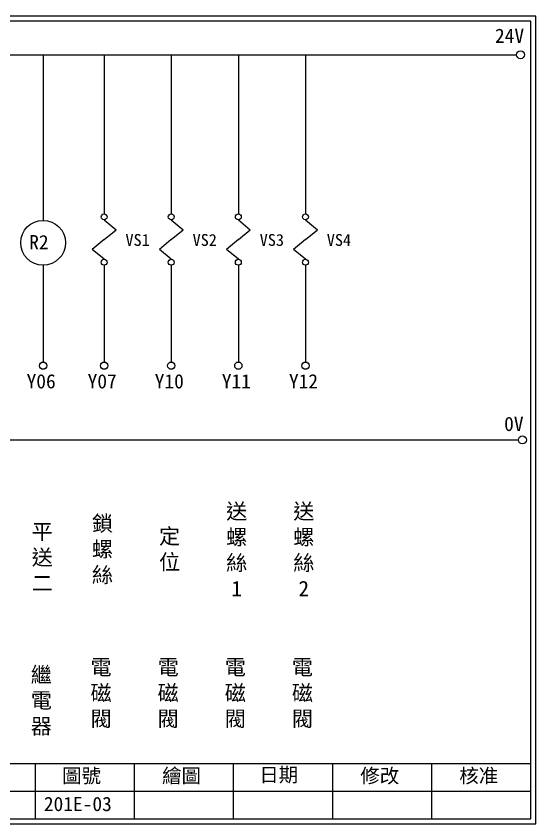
# Model space of a CAD drawing. Extents: x 926 to 1213, y 3 to 207.
# Drawn here: x 1081.6 to 1212.7, y 3 to 207 of the extents above; entities that cross this region are included whole.
import ezdxf

# ---------------------------------------------------------------- set-up
doc = ezdxf.new("R2010")
doc.units = 0
doc.layers.get('0').update_dxf_attribs({"linetype": 'CONTINUOUS'})
doc.layers.add('圖框層', color=7, linetype='CONTINUOUS')
doc.layers.add('標尺寸層', color=3, linetype='CONTINUOUS')
doc.styles.add('CNS', font='romanc.shx', dxfattribs={"bigfont": 'chineset.shx'})
doc.styles.add('STSL', font='kaiu.ttf')

msp = doc.modelspace()

# ---------------------------------------------------------------- linework, layer by layer
for centre in [(1208.88, 197.22), (1209.36, 99.96)]:
    msp.add_circle(centre, 1)
at = {"layer": '圖框層', "color": 7}
for p, q in [((1212.74, 206.97), (925.74, 206.97)), ((1212.74, 3), (1212.74, 206.97)), ((1211.49, 205.72), (926.99, 205.72)), ((1211.49, 4.25), (1211.49, 205.72)), ((926.99, 18.25), (1211.49, 18.25)), ((1086.49, 4.25), (1086.49, 18.25)), ((1111.49, 4.25), (1111.49, 18.25)), ((1136.49, 4.25), (1136.49, 18.25)), ((1161.49, 4.25), (1161.49, 18.25)), ((1186.49, 4.25), (1186.49, 18.25)), ((1061.49, 11.25), (1211.49, 11.25)), ((926.99, 4.25), (1211.49, 4.25)), ((925.74, 3), (1212.74, 3))]:
    msp.add_line(p, q, dxfattribs=at)
at = {"layer": '標尺寸層', "color": 7}
for p, q in [((930.28, 197.22), (1207.88, 197.22)), ((930.49, 99.96), (1208.36, 99.96))]:
    msp.add_line(p, q, dxfattribs=at)
at = {"layer": '標尺寸層', "color": 0}
for p, q in [((1088.42, 197.22), (1088.42, 155.39)), ((1103.82, 197.22), (1103.82, 157.03)), ((1120.75, 197.22), (1120.75, 157.03)), ((1137.68, 197.22), (1137.68, 157.03)), ((1154.62, 197.22), (1154.62, 157.03)), ((1103.82, 155.53), (1106.82, 153.04)), ((1120.75, 155.53), (1123.75, 153.04)), ((1137.68, 155.53), (1140.69, 153.04)), ((1154.62, 155.53), (1157.62, 153.04)), ((1103.82, 150.55), (1106.82, 153.04)), ((1120.75, 150.55), (1123.75, 153.04)), ((1137.68, 150.55), (1140.69, 153.04)), ((1154.62, 150.55), (1157.62, 153.04)), ((1103.82, 150.55), (1100.81, 148.06)), ((1120.75, 150.55), (1117.75, 148.06)), ((1137.68, 150.55), (1134.68, 148.06)), ((1154.62, 150.55), (1151.61, 148.06)), ((1103.82, 145.57), (1100.81, 148.06)), ((1120.75, 145.57), (1117.75, 148.06)), ((1137.68, 145.57), (1134.68, 148.06)), ((1154.62, 145.57), (1151.61, 148.06)), ((1088.42, 144.07), (1088.42, 119.62)), ((1103.82, 144.07), (1103.82, 119.62)), ((1120.75, 144.07), (1120.75, 119.62)), ((1137.68, 144.07), (1137.68, 119.62)), ((1154.62, 144.07), (1154.62, 119.62))]:
    msp.add_line(p, q, dxfattribs=at)
for centre, radius in [((1088.42, 149.73), 5.66), ((1103.82, 156.28), 0.751), ((1120.75, 156.28), 0.751), ((1137.68, 156.28), 0.751), ((1154.62, 156.28), 0.751), ((1103.82, 144.82), 0.751), ((1120.75, 144.82), 0.751), ((1137.68, 144.82), 0.751), ((1154.62, 144.82), 0.751), ((1088.42, 118.7), 0.92), ((1103.82, 118.7), 0.92), ((1120.75, 118.7), 0.92), ((1137.68, 118.7), 0.92), ((1154.62, 118.7), 0.92)]:
    msp.add_circle(centre, radius, dxfattribs=at)

# ---------------------------------------------------------------- texts
at = {"layer": '圖框層', "color": 4, "style": 'STSL'}
for s, p in [('24V', (1202.44, 200.22)), ('0V', (1204.74, 102.2)), ('圖號', (1093.21, 13.34)), ('繪圖', (1118.44, 13.34)), ('日期', (1142.96, 13.59)), ('修改', (1168.44, 13.34)), ('核准', (1193.44, 13.34)), ('201E-03', (1088.61, 6.22))]:
    msp.add_text(s, height=3.6, dxfattribs=at).set_placement(p)
at = {"layer": '標尺寸層', "color": 0, "style": 'STSL'}
for s, height, p in [('R2', 3.6, (1084.91, 148.09)), ('VS1', 3, (1109.2, 148.95)), ('VS2', 3, (1126.14, 148.95)), ('VS3', 3, (1143.07, 148.95)), ('VS4', 3, (1160, 148.95)), ('Y06', 3.6, (1084.25, 112.96)), ('Y07', 3.6, (1099.65, 112.96)), ('Y10', 3.6, (1116.58, 112.96)), ('Y11', 3.6, (1133.51, 112.96)), ('Y12', 3.6, (1150.45, 112.96))]:
    msp.add_text(s, height=height, dxfattribs=at).set_placement(p)
at = {"layer": '標尺寸層', "color": 7, "char_height": 3.9, "attachment_point": 5, "style": 'CNS'}
for s, insert, width in [('{\\fDFKai-SB|b0|i0|c136|p65;送螺絲1}', (1137.26, 72.17), 2.8481), ('{\\fDFKai-SB|b0|i0|c136|p65;送螺絲2}', (1154.2, 72.17), 2.8481), ('{\\fDFKai-SB|b0|i0|c136|p65;鎖螺絲}', (1103.39, 72.17), 2.8481), ('{\\fDFKai-SB|b0|i0|c136|p65;平送二}', (1088.2, 70.3), 2.8481), ('{\\fDFKai-SB|b0|i0|c136|p65;定位}', (1120.33, 72.17), 2.8481), ('{\\fDFKai-SB|b0|i0|c136|p65;繼電器}', (1087.96, 33.97), 8.6627), ('{\\fDFKai-SB|b0|i0|c136|p65;電磁閥}', (1103.05, 35.84), 8.6627), ('{\\fDFKai-SB|b0|i0|c136|p65;電磁閥}', (1119.98, 35.84), 8.6627), ('{\\fDFKai-SB|b0|i0|c136|p65;電磁閥}', (1136.92, 35.84), 8.6627), ('{\\fDFKai-SB|b0|i0|c136|p65;電磁閥}', (1153.85, 35.84), 8.6627)]:
    msp.add_mtext(s, dxfattribs=dict(at, insert=insert, width=width))

doc.saveas('drawing.dxf')
